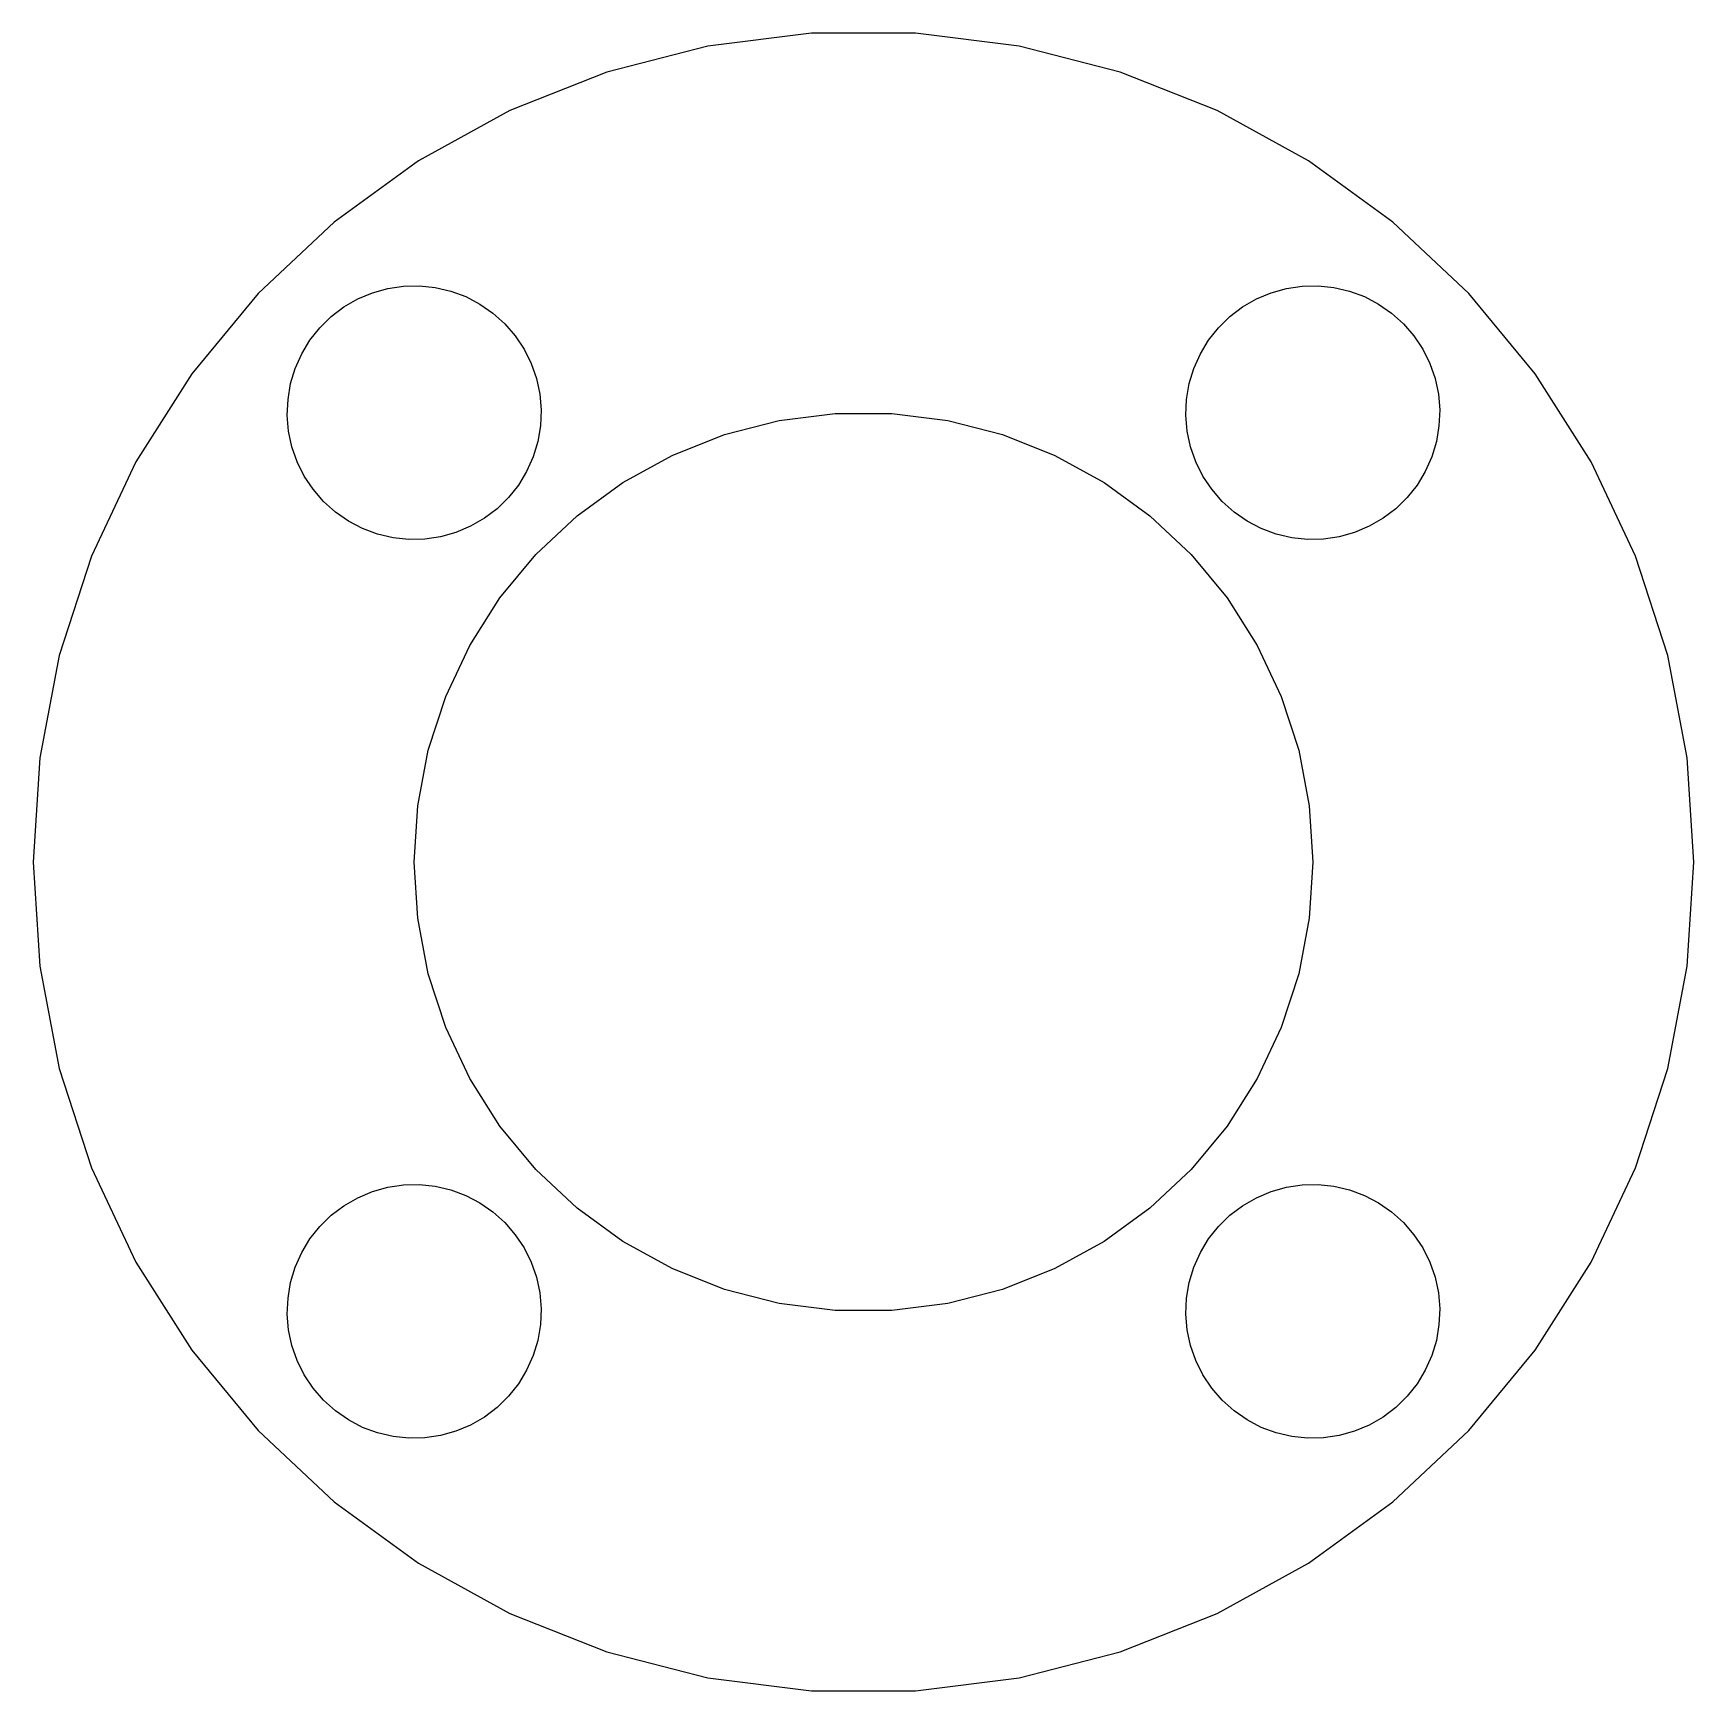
# Model space of a CAD drawing. Header units: metres. Extents: x -16 to 16, y -16 to 456.
# Drawn here: x -15.71 to 15.71, y 424.32 to 455.68 of the extents above; entities that cross this region are included whole.
import ezdxf

# ---------------------------------------------------------------- set-up
doc = ezdxf.new("R2010")
doc.units = ezdxf.units.M

msp = doc.modelspace()

# ---------------------------------------------------------------- linework, layer by layer
for p, q in [((-0.98622, 455.676), (-2.94315, 455.429)), ((0.98622, 455.676), (-0.98622, 455.676)), ((2.94315, 455.429), (0.98622, 455.676)), ((-2.94315, 455.429), (-4.85364, 454.938)), ((4.85364, 454.938), (2.94315, 455.429)), ((-4.85364, 454.938), (-6.68759, 454.212)), ((6.68759, 454.212), (4.85364, 454.938)), ((-6.68759, 454.212), (-8.41608, 453.262)), ((8.41608, 453.262), (6.68759, 454.212)), ((-8.41608, 453.262), (-10.0118, 452.102)), ((10.0118, 452.102), (8.41608, 453.262)), ((-10.0118, 452.102), (-11.4497, 450.752)), ((11.4497, 450.752), (10.0118, 452.102)), ((-9.28928, 450.766), (-8.99898, 450.848)), ((-8.99898, 450.848), (-8.70082, 450.892)), ((-8.70082, 450.892), (-8.39949, 450.898)), ((-8.39949, 450.898), (-8.09975, 450.866)), ((-8.09975, 450.866), (-7.80632, 450.798)), ((-7.80632, 450.798), (-7.52382, 450.693)), ((7.71071, 450.766), (8.00101, 450.848)), ((8.00101, 450.848), (8.29916, 450.892)), ((8.29916, 450.892), (8.60049, 450.898)), ((8.60049, 450.898), (8.90024, 450.866)), ((8.90024, 450.866), (9.19366, 450.798)), ((9.19366, 450.798), (9.47617, 450.693)), ((-11.4497, 450.752), (-12.707, 449.232)), ((-10.0682, 450.317), (-9.82812, 450.499)), ((-9.82812, 450.499), (-9.56712, 450.65)), ((-9.56712, 450.65), (-9.28928, 450.766)), ((-7.52382, 450.693), (-7.25673, 450.553)), ((-7.25673, 450.553), (-7.00923, 450.381)), ((6.93178, 450.317), (7.17186, 450.499)), ((7.17186, 450.499), (7.43286, 450.65)), ((7.43286, 450.65), (7.71071, 450.766)), ((9.47617, 450.693), (9.74326, 450.553)), ((9.74326, 450.553), (9.99075, 450.381)), ((12.707, 449.232), (11.4497, 450.752)), ((-10.2835, 450.106), (-10.0682, 450.317)), ((-7.00923, 450.381), (-6.78526, 450.179)), ((-6.78526, 450.179), (-6.58832, 449.951)), ((6.71645, 450.106), (6.93178, 450.317)), ((9.99075, 450.381), (10.2147, 450.179)), ((10.2147, 450.179), (10.4117, 449.951)), ((-10.6269, 449.612), (-10.4707, 449.87)), ((-10.4707, 449.87), (-10.2835, 450.106)), ((-6.58832, 449.951), (-6.42152, 449.7)), ((6.37311, 449.612), (6.52924, 449.87)), ((6.52924, 449.87), (6.71645, 450.106)), ((10.4117, 449.951), (10.5785, 449.7)), ((-10.7495, 449.337), (-10.6269, 449.612)), ((-6.42152, 449.7), (-6.28752, 449.43)), ((6.25052, 449.337), (6.37311, 449.612)), ((10.5785, 449.7), (10.7125, 449.43)), ((-12.707, 449.232), (-13.7639, 447.567)), ((-10.8366, 449.048), (-10.7495, 449.337)), ((-6.28752, 449.43), (-6.1884, 449.145)), ((6.16341, 449.048), (6.25052, 449.337)), ((10.7125, 449.43), (10.8116, 449.145)), ((13.7639, 447.567), (12.707, 449.232)), ((-10.8868, 448.751), (-10.8366, 449.048)), ((-6.1884, 449.145), (-6.12573, 448.851)), ((6.11314, 448.751), (6.16341, 449.048)), ((10.8116, 449.145), (10.8743, 448.851)), ((-10.8995, 448.45), (-10.8868, 448.751)), ((-6.12573, 448.851), (-6.10052, 448.55)), ((6.10052, 448.45), (6.11314, 448.751)), ((10.8743, 448.851), (10.8995, 448.55)), ((-10.8743, 448.149), (-10.8995, 448.45)), ((-6.10052, 448.55), (-6.11314, 448.249)), ((-2.62663, 448.084), (-1.59273, 448.349)), ((-1.59273, 448.349), (-0.53371, 448.483)), ((-0.53371, 448.483), (0.53371, 448.483)), ((0.53371, 448.483), (1.59273, 448.349)), ((1.59273, 448.349), (2.62663, 448.084)), ((6.12573, 448.149), (6.10052, 448.45)), ((10.8995, 448.55), (10.8868, 448.249)), ((-10.8116, 447.855), (-10.8743, 448.149)), ((-6.11314, 448.249), (-6.16341, 447.952)), ((-3.61911, 447.691), (-2.62663, 448.084)), ((2.62663, 448.084), (3.61911, 447.691)), ((6.1884, 447.855), (6.12573, 448.149)), ((10.8868, 448.249), (10.8366, 447.952)), ((-10.7125, 447.57), (-10.8116, 447.855)), ((-6.25052, 447.663), (-6.37311, 447.388)), ((-6.16341, 447.952), (-6.25052, 447.663)), ((-4.55452, 447.177), (-3.61911, 447.691)), ((3.61911, 447.691), (4.55452, 447.177)), ((6.28752, 447.57), (6.1884, 447.855)), ((10.7495, 447.663), (10.6269, 447.388)), ((10.8366, 447.952), (10.7495, 447.663)), ((-13.7639, 447.567), (-14.6037, 445.782)), ((-10.5785, 447.3), (-10.7125, 447.57)), ((-6.37311, 447.388), (-6.52924, 447.13)), ((6.42152, 447.3), (6.28752, 447.57)), ((10.6269, 447.388), (10.4707, 447.13)), ((14.6037, 445.782), (13.7639, 447.567)), ((-10.4117, 447.049), (-10.5785, 447.3)), ((-10.2147, 446.821), (-10.4117, 447.049)), ((-6.52924, 447.13), (-6.71645, 446.894)), ((-5.41809, 446.549), (-4.55452, 447.177)), ((4.55452, 447.177), (5.41809, 446.549)), ((6.58832, 447.049), (6.42152, 447.3)), ((6.78526, 446.821), (6.58832, 447.049)), ((10.4707, 447.13), (10.2835, 446.894)), ((-9.99075, 446.619), (-10.2147, 446.821)), ((-6.71645, 446.894), (-6.93178, 446.683)), ((7.00923, 446.619), (6.78526, 446.821)), ((10.2835, 446.894), (10.0682, 446.683)), ((-9.74326, 446.447), (-9.99075, 446.619)), ((-9.47617, 446.307), (-9.74326, 446.447)), ((-7.17186, 446.501), (-7.43286, 446.35)), ((-6.93178, 446.683), (-7.17186, 446.501)), ((-6.19623, 445.819), (-5.41809, 446.549)), ((5.41809, 446.549), (6.19623, 445.819)), ((7.25673, 446.447), (7.00923, 446.619)), ((7.52382, 446.307), (7.25673, 446.447)), ((9.82812, 446.501), (9.56712, 446.35)), ((10.0682, 446.683), (9.82812, 446.501)), ((-9.19366, 446.202), (-9.47617, 446.307)), ((-8.90024, 446.134), (-9.19366, 446.202)), ((-8.60049, 446.102), (-8.90024, 446.134)), ((-8.29916, 446.108), (-8.60049, 446.102)), ((-8.00101, 446.152), (-8.29916, 446.108)), ((-7.71071, 446.233), (-8.00101, 446.152)), ((-7.43286, 446.35), (-7.71071, 446.233)), ((7.80632, 446.202), (7.52382, 446.307)), ((8.09975, 446.134), (7.80632, 446.202)), ((8.39949, 446.102), (8.09975, 446.134)), ((8.70082, 446.108), (8.39949, 446.102)), ((8.99898, 446.152), (8.70082, 446.108)), ((9.28928, 446.233), (8.99898, 446.152)), ((9.56712, 446.35), (9.28928, 446.233)), ((-14.6037, 445.782), (-15.2133, 443.906)), ((-6.87663, 444.996), (-6.19623, 445.819)), ((6.19623, 445.819), (6.87663, 444.996)), ((15.2133, 443.906), (14.6037, 445.782)), ((-7.44859, 444.095), (-6.87663, 444.996)), ((6.87663, 444.996), (7.44859, 444.095)), ((-15.2133, 443.906), (-15.5829, 441.969)), ((-7.90309, 443.129), (-7.44859, 444.095)), ((7.44859, 444.095), (7.90309, 443.129)), ((15.5829, 441.969), (15.2133, 443.906)), ((-8.23296, 442.114), (-7.90309, 443.129)), ((7.90309, 443.129), (8.23296, 442.114)), ((-8.43297, 441.065), (-8.23296, 442.114)), ((8.23296, 442.114), (8.43297, 441.065)), ((-15.5829, 441.969), (-15.7067, 440)), ((15.7067, 440), (15.5829, 441.969)), ((-8.5, 440), (-8.43297, 441.065)), ((8.43297, 441.065), (8.5, 440)), ((-15.7067, 440), (-15.5829, 438.031)), ((-8.43297, 438.935), (-8.5, 440)), ((8.5, 440), (8.43297, 438.935)), ((15.5829, 438.031), (15.7067, 440)), ((-8.23296, 437.886), (-8.43297, 438.935)), ((8.43297, 438.935), (8.23296, 437.886)), ((-15.5829, 438.031), (-15.2133, 436.094)), ((15.2133, 436.094), (15.5829, 438.031)), ((-7.90309, 436.871), (-8.23296, 437.886)), ((8.23296, 437.886), (7.90309, 436.871)), ((-7.44859, 435.905), (-7.90309, 436.871)), ((7.90309, 436.871), (7.44859, 435.905)), ((-15.2133, 436.094), (-14.6037, 434.218)), ((14.6037, 434.218), (15.2133, 436.094)), ((-6.87663, 435.004), (-7.44859, 435.905)), ((7.44859, 435.905), (6.87663, 435.004)), ((-6.19623, 434.181), (-6.87663, 435.004)), ((6.87663, 435.004), (6.19623, 434.181)), ((-14.6037, 434.218), (-13.7639, 432.433)), ((-5.41809, 433.451), (-6.19623, 434.181)), ((6.19623, 434.181), (5.41809, 433.451)), ((13.7639, 432.433), (14.6037, 434.218)), ((-9.28928, 433.767), (-8.99898, 433.848)), ((-8.99898, 433.848), (-8.70082, 433.892)), ((-8.70082, 433.892), (-8.39949, 433.898)), ((-8.39949, 433.898), (-8.09975, 433.866)), ((-8.09975, 433.866), (-7.80632, 433.798)), ((7.71071, 433.767), (8.00101, 433.848)), ((8.00101, 433.848), (8.29916, 433.892)), ((8.29916, 433.892), (8.60049, 433.898)), ((8.60049, 433.898), (8.90024, 433.866)), ((8.90024, 433.866), (9.19366, 433.798)), ((-9.82812, 433.499), (-9.56712, 433.65)), ((-9.56712, 433.65), (-9.28928, 433.767)), ((-7.80632, 433.798), (-7.52382, 433.693)), ((-7.52382, 433.693), (-7.25673, 433.553)), ((-7.25673, 433.553), (-7.00923, 433.381)), ((7.17186, 433.499), (7.43286, 433.65)), ((7.43286, 433.65), (7.71071, 433.767)), ((9.19366, 433.798), (9.47617, 433.693)), ((9.47617, 433.693), (9.74326, 433.553)), ((9.74326, 433.553), (9.99075, 433.381)), ((-10.2835, 433.106), (-10.0682, 433.317)), ((-10.0682, 433.317), (-9.82812, 433.499)), ((-7.00923, 433.381), (-6.78526, 433.179)), ((-4.55452, 432.823), (-5.41809, 433.451)), ((5.41809, 433.451), (4.55452, 432.823)), ((6.71645, 433.106), (6.93178, 433.317)), ((6.93178, 433.317), (7.17186, 433.499)), ((9.99075, 433.381), (10.2147, 433.179)), ((-10.4707, 432.87), (-10.2835, 433.106)), ((-6.78526, 433.179), (-6.58832, 432.951)), ((-6.58832, 432.951), (-6.42152, 432.7)), ((6.52924, 432.87), (6.71645, 433.106)), ((10.2147, 433.179), (10.4117, 432.951)), ((10.4117, 432.951), (10.5785, 432.7)), ((-10.7495, 432.337), (-10.6269, 432.612)), ((-10.6269, 432.612), (-10.4707, 432.87)), ((-6.42152, 432.7), (-6.28752, 432.43)), ((-3.61911, 432.309), (-4.55452, 432.823)), ((4.55452, 432.823), (3.61911, 432.309)), ((6.25052, 432.337), (6.37311, 432.612)), ((6.37311, 432.612), (6.52924, 432.87)), ((10.5785, 432.7), (10.7125, 432.43)), ((-13.7639, 432.433), (-12.707, 430.768)), ((-10.8366, 432.048), (-10.7495, 432.337)), ((-6.28752, 432.43), (-6.1884, 432.145)), ((-2.62663, 431.916), (-3.61911, 432.309)), ((3.61911, 432.309), (2.62663, 431.916)), ((6.16341, 432.048), (6.25052, 432.337)), ((10.7125, 432.43), (10.8116, 432.145)), ((12.707, 430.768), (13.7639, 432.433)), ((-10.8868, 431.751), (-10.8366, 432.048)), ((-6.1884, 432.145), (-6.12573, 431.851)), ((6.11314, 431.751), (6.16341, 432.048)), ((10.8116, 432.145), (10.8743, 431.851)), ((-10.8995, 431.45), (-10.8868, 431.751)), ((-6.12573, 431.851), (-6.10052, 431.55)), ((-1.59273, 431.651), (-2.62663, 431.916)), ((-0.53371, 431.517), (-1.59273, 431.651)), ((1.59273, 431.651), (0.53371, 431.517)), ((2.62663, 431.916), (1.59273, 431.651)), ((6.10052, 431.45), (6.11314, 431.751)), ((10.8743, 431.851), (10.8995, 431.55)), ((-10.8743, 431.149), (-10.8995, 431.45)), ((-6.10052, 431.55), (-6.11314, 431.249)), ((0.53371, 431.517), (-0.53371, 431.517)), ((6.12573, 431.149), (6.10052, 431.45)), ((10.8995, 431.55), (10.8868, 431.249)), ((-10.8116, 430.855), (-10.8743, 431.149)), ((-6.11314, 431.249), (-6.16341, 430.952)), ((6.1884, 430.855), (6.12573, 431.149)), ((10.8868, 431.249), (10.8366, 430.952)), ((-12.707, 430.768), (-11.4497, 429.248)), ((-10.7125, 430.57), (-10.8116, 430.855)), ((-6.16341, 430.952), (-6.25052, 430.663)), ((6.28752, 430.57), (6.1884, 430.855)), ((10.8366, 430.952), (10.7495, 430.663)), ((11.4497, 429.248), (12.707, 430.768)), ((-10.5785, 430.3), (-10.7125, 430.57)), ((-6.37311, 430.388), (-6.52924, 430.13)), ((-6.25052, 430.663), (-6.37311, 430.388)), ((6.42152, 430.3), (6.28752, 430.57)), ((10.6269, 430.388), (10.4707, 430.13)), ((10.7495, 430.663), (10.6269, 430.388)), ((-10.4117, 430.049), (-10.5785, 430.3)), ((-6.52924, 430.13), (-6.71645, 429.894)), ((6.58832, 430.049), (6.42152, 430.3)), ((10.4707, 430.13), (10.2835, 429.894)), ((-10.2147, 429.821), (-10.4117, 430.049)), ((-9.99075, 429.619), (-10.2147, 429.821)), ((-6.71645, 429.894), (-6.93178, 429.683)), ((6.78526, 429.821), (6.58832, 430.049)), ((7.00923, 429.619), (6.78526, 429.821)), ((10.2835, 429.894), (10.0682, 429.683)), ((-9.74326, 429.447), (-9.99075, 429.619)), ((-9.47617, 429.307), (-9.74326, 429.447)), ((-7.17186, 429.501), (-7.43286, 429.35)), ((-6.93178, 429.683), (-7.17186, 429.501)), ((7.25673, 429.447), (7.00923, 429.619)), ((7.52382, 429.307), (7.25673, 429.447)), ((9.82812, 429.501), (9.56712, 429.35)), ((10.0682, 429.683), (9.82812, 429.501)), ((-11.4497, 429.248), (-10.0118, 427.898)), ((-9.19366, 429.202), (-9.47617, 429.307)), ((-8.90024, 429.134), (-9.19366, 429.202)), ((-8.60049, 429.102), (-8.90024, 429.134)), ((-8.29916, 429.108), (-8.60049, 429.102)), ((-8.00101, 429.152), (-8.29916, 429.108)), ((-7.71071, 429.234), (-8.00101, 429.152)), ((-7.43286, 429.35), (-7.71071, 429.234)), ((7.80632, 429.202), (7.52382, 429.307)), ((8.09975, 429.134), (7.80632, 429.202)), ((8.39949, 429.102), (8.09975, 429.134)), ((8.70082, 429.108), (8.39949, 429.102)), ((8.99898, 429.152), (8.70082, 429.108)), ((9.28928, 429.234), (8.99898, 429.152)), ((9.56712, 429.35), (9.28928, 429.234)), ((10.0118, 427.898), (11.4497, 429.248)), ((-10.0118, 427.898), (-8.41608, 426.738)), ((8.41608, 426.738), (10.0118, 427.898)), ((-8.41608, 426.738), (-6.68759, 425.788)), ((6.68759, 425.788), (8.41608, 426.738)), ((-6.68759, 425.788), (-4.85364, 425.062)), ((4.85364, 425.062), (6.68759, 425.788)), ((-4.85364, 425.062), (-2.94315, 424.571)), ((2.94315, 424.571), (4.85364, 425.062)), ((-2.94315, 424.571), (-0.98622, 424.324)), ((0.98622, 424.324), (2.94315, 424.571)), ((-0.98622, 424.324), (0.98622, 424.324))]:
    msp.add_line(p, q)

doc.saveas('drawing.dxf')
